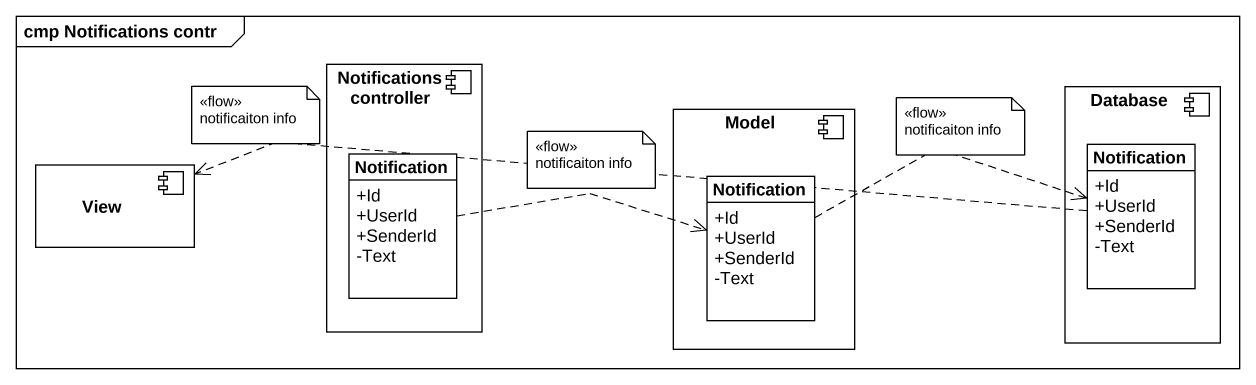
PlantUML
@startuml
mainframe cmp Notifications contr
allowmixing
hide circle
hide empty members
skinparam classAttributeIconSize 0
component "Notifications controller" as Notifications_controller {
  class Notification {
    +Id
    +UserId
    +SenderId
    -Text
  }
}
component "Database" as Database_ {
  class "Notification" as Notification_3 {
    +Id
    +UserId
    +SenderId
    -Text
  }
}
component View
component Model {
  class "Notification" as Notification_2 {
    +Id
    +UserId
    +SenderId
    -Text
  }
}
Notification .right.> Notification_2
Notification_2 .right.> Notification_3
Notification_3 .left.> View
note as N1
  <<flow>>
  notificaiton info
end note
note as N2
  <<flow>>
  notificaiton info
end note
note as N3
  <<flow>>
  notificaiton info
end note
@enduml
